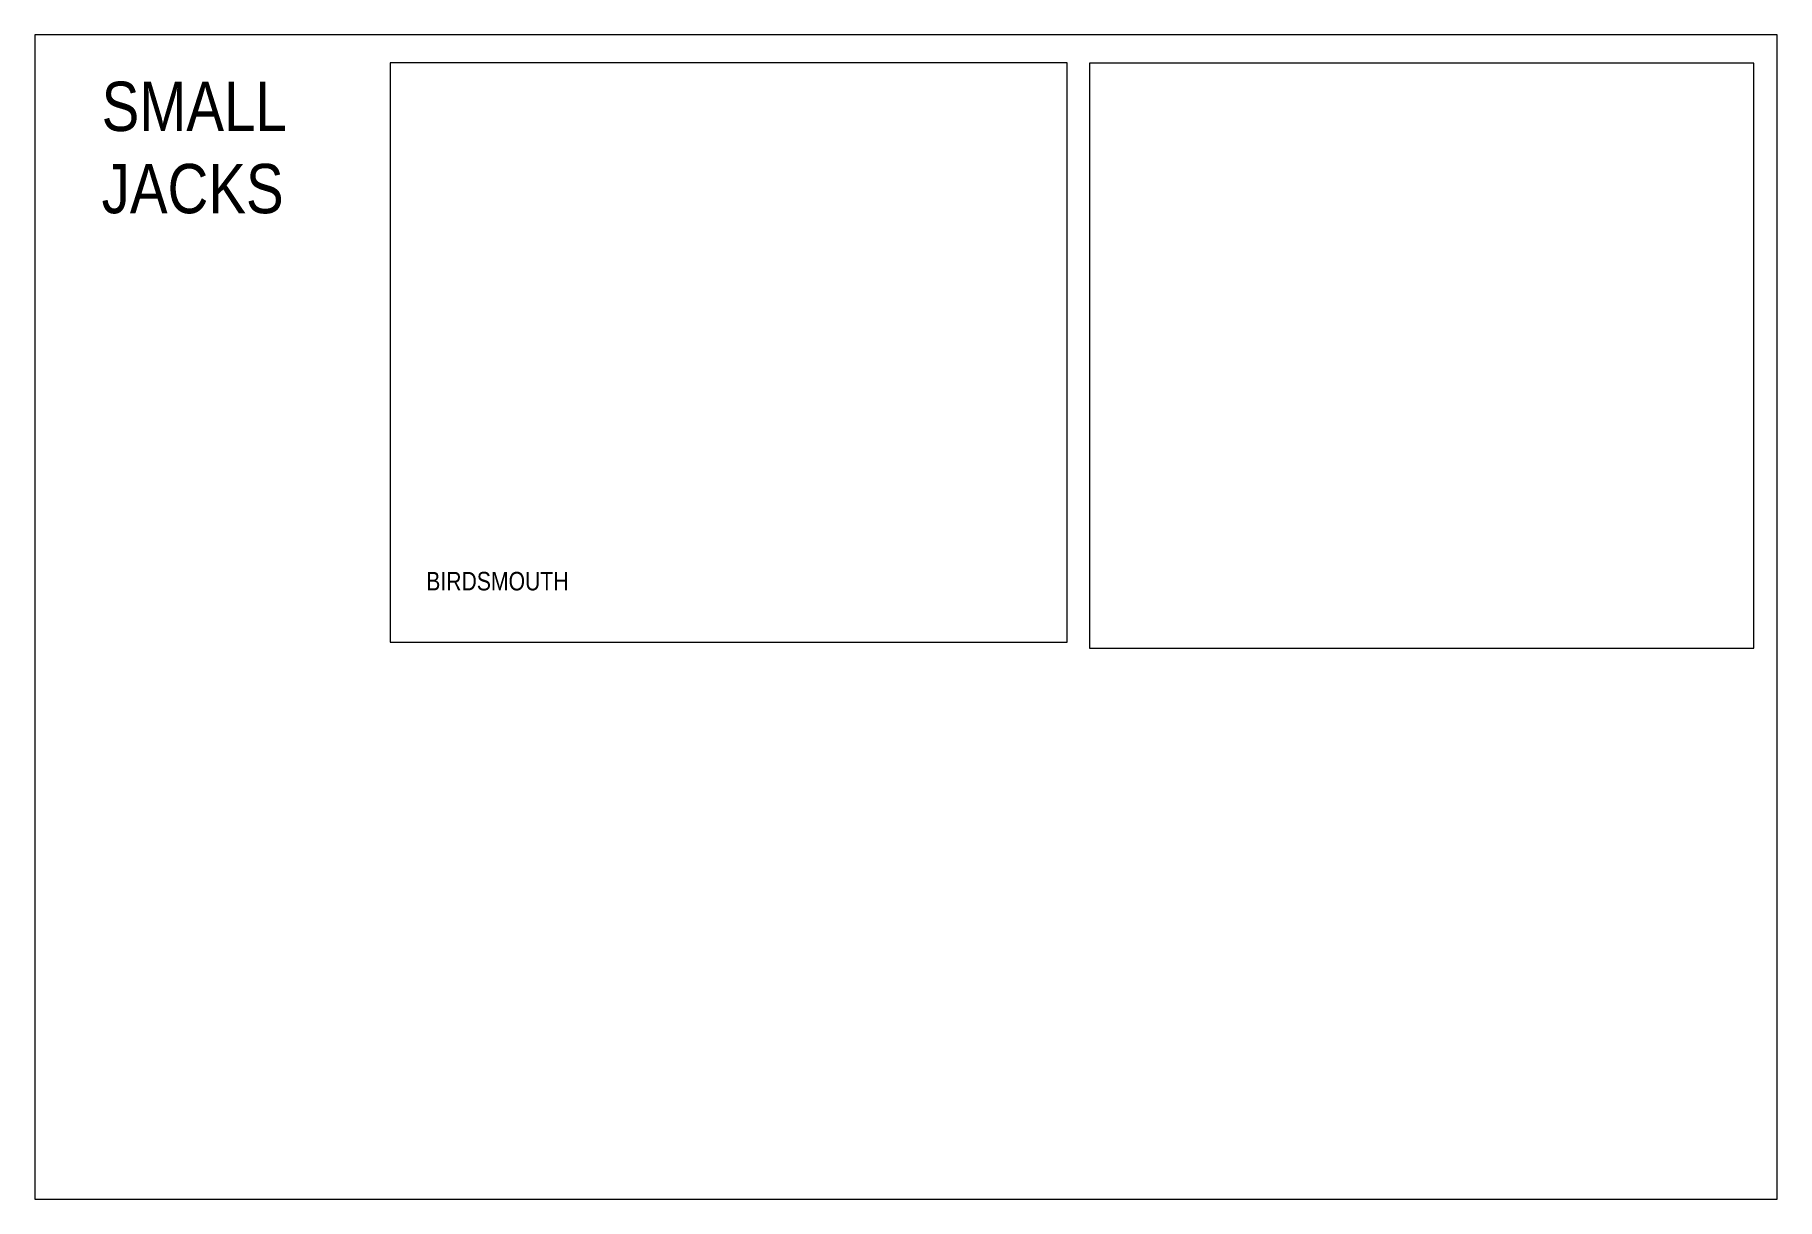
# Paper-space layout 'SMALL JACKS' of a CAD drawing. Header units: inches. Extents: x 0 to 35.3, y 0 to 23.6.
import ezdxf

# ---------------------------------------------------------------- set-up
doc = ezdxf.new("R2010")
doc.units = ezdxf.units.IN
doc.header["$MEASUREMENT"] = 0
doc.layers.add('DIMENSIONS @ 1', color=7, linetype='Continuous')
doc.layers.add('WALL FRAMING', color=7, linetype='Continuous', lineweight=30)
doc.styles.add('ARCHENTLTD', font='technical.ttf', dxfattribs={"height": 6})

psp = doc.layouts.new('SMALL JACKS')

# ---------------------------------------------------------------- texts
at = {"layer": 'DIMENSIONS @ 1', "lineweight": 9, "width": 6.288, "attachment_point": 1, "style": 'ARCHENTLTD'}
for s, insert, char_height in [('SMALL JACKS', (1.354, 22.654), 1), ('BIRDSMOUTH', (7.936, 12.716), 0.375)]:
    psp.add_mtext(s, dxfattribs=dict(at, insert=insert, char_height=char_height))

# ---------------------------------------------------------------- viewports
at = {"layer": 'WALL FRAMING', "lineweight": 9, "view_target_point": (27187.66152, 16144.95122)}
psp.add_viewport(center=(17.665, 11.802), size=(35.33, 23.60333), view_center_point=(0, 0), view_height=521.1512942, dxfattribs=at)
at = {"layer": 'WALL FRAMING', "lineweight": 9}
for center, size, view_center_point, view_height, status in [((14.066, 17.163), (13.728, 11.74744), (27189.70983, 15109.4193), 113.3384613, 4), ((28.122, 17.099), (13.474, 11.85827), (25476.68363, 16300.57512), 179.6325005, 3)]:
    psp.add_viewport(center=center, size=size, view_center_point=view_center_point, view_height=view_height, status=status, dxfattribs=at)

doc.saveas('drawing.dxf')
